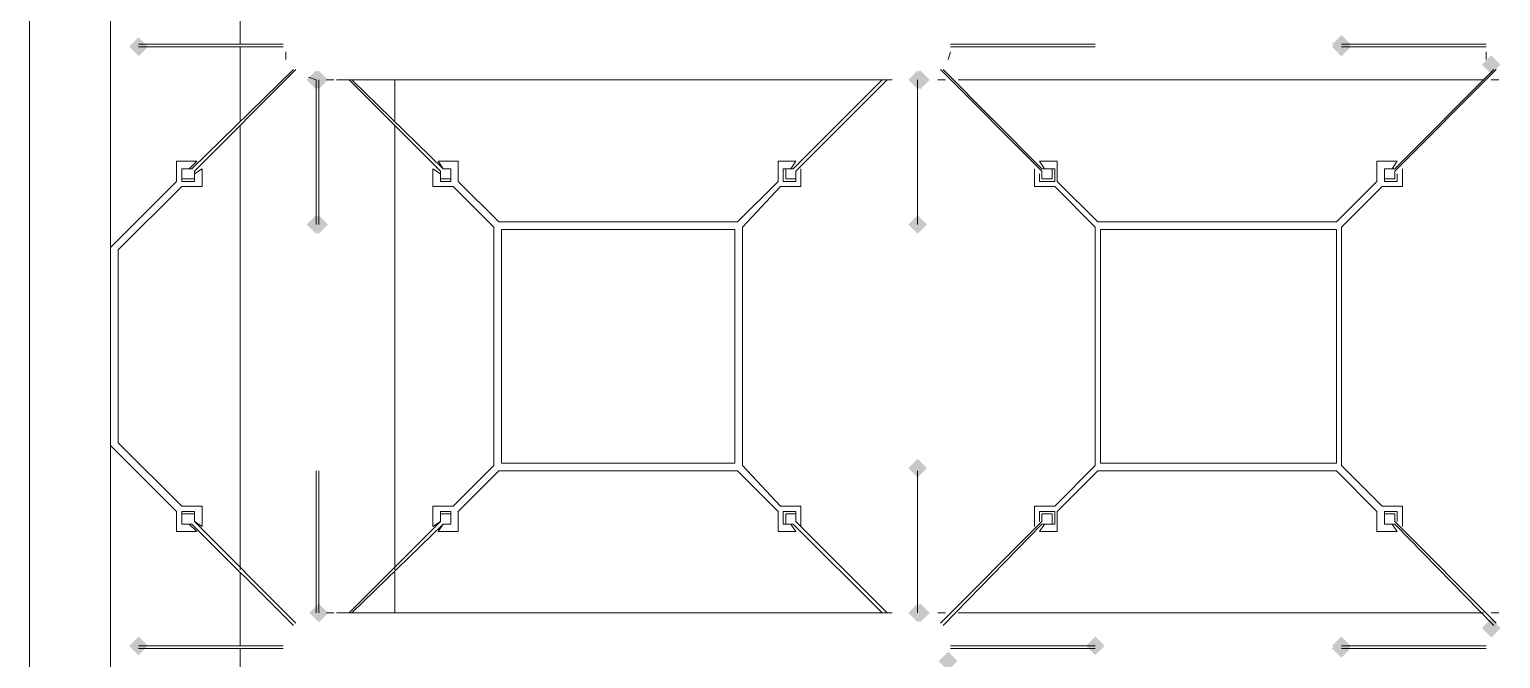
# Model space of a CAD drawing. Header units: millimetres. Extents: x -4415 to 173792, y -78716 to 47289.
# Drawn here: x 45874 to 46496, y -5108 to -4842 of the extents above; entities that cross this region are included whole.
import ezdxf

# ---------------------------------------------------------------- set-up
doc = ezdxf.new("R2010")
doc.units = ezdxf.units.MM

msp = doc.modelspace()

# ---------------------------------------------------------------- hatches: boundary and pattern name
h = msp.add_hatch(color=0)
h.dxf.hatch_style = 2
h.paths.add_polyline_path([(45919.98, -4853.04), (45916.01, -4849.07), (45919.98, -4845.1), (45923.95, -4849.07)])
h = msp.add_hatch(color=0)
h.dxf.hatch_style = 2
h.paths.add_polyline_path([(45919.98, -4853.04), (45916.01, -4849.07), (45919.98, -4845.1), (45923.95, -4849.07)])
h = msp.add_hatch(color=0)
h.dxf.hatch_style = 2
h.paths.add_polyline_path([(45919.98, -4853.04), (45916.01, -4849.07), (45919.98, -4845.1), (45923.95, -4849.07)])
h = msp.add_hatch(color=0)
h.dxf.hatch_style = 2
h.paths.add_polyline_path([(46428.82, -4851.97), (46424.84, -4847.99), (46428.82, -4844.02), (46432.79, -4847.99)])
h = msp.add_hatch(color=0)
h.dxf.hatch_style = 2
h.paths.add_polyline_path([(46428.82, -4853.04), (46424.84, -4849.07), (46428.82, -4845.1), (46432.79, -4849.07)])
h = msp.add_hatch(color=0)
h.dxf.hatch_style = 2
h.paths.add_polyline_path([(46428.82, -4853.04), (46424.84, -4849.07), (46428.82, -4845.1), (46432.79, -4849.07)])
h = msp.add_hatch(color=0)
h.dxf.hatch_style = 2
h.paths.add_polyline_path([(46492.15, -4860.55), (46488.18, -4856.58), (46492.15, -4852.61), (46496.12, -4856.58)])
h = msp.add_hatch(color=0)
h.dxf.hatch_style = 2
h.paths.add_polyline_path([(45995.12, -4866.99), (45991.15, -4863.02), (45995.12, -4859.05), (45999.09, -4863.02)])
h = msp.add_hatch(color=0)
h.dxf.hatch_style = 2
h.paths.add_polyline_path([(45996.2, -4866.99), (45992.22, -4863.02), (45996.2, -4859.05), (46000.17, -4863.02)])
h = msp.add_hatch(color=0)
h.dxf.hatch_style = 2
h.paths.add_polyline_path([(46249.54, -4866.99), (46245.57, -4863.02), (46249.54, -4859.05), (46253.51, -4863.02)])
h = msp.add_hatch(color=0)
h.dxf.hatch_style = 2
h.paths.add_polyline_path([(46250.62, -4866.99), (46246.64, -4863.02), (46250.62, -4859.05), (46254.59, -4863.02)])
h = msp.add_hatch(color=0)
h.dxf.hatch_style = 2
h.paths.add_polyline_path([(45995.12, -4928.18), (45991.15, -4924.21), (45995.12, -4920.24), (45999.09, -4924.21)])
h = msp.add_hatch(color=0)
h.dxf.hatch_style = 2
h.paths.add_polyline_path([(45996.2, -4928.18), (45992.22, -4924.21), (45996.2, -4920.24), (46000.17, -4924.21)])
h = msp.add_hatch(color=0)
h.dxf.hatch_style = 2
h.paths.add_polyline_path([(46249.54, -4928.18), (46245.57, -4924.21), (46249.54, -4920.24), (46253.51, -4924.21)])
h = msp.add_hatch(color=0)
h.dxf.hatch_style = 2
h.paths.add_polyline_path([(46249.54, -4928.18), (46245.57, -4924.21), (46249.54, -4920.24), (46253.51, -4924.21)])
h = msp.add_hatch(color=0)
h.dxf.hatch_style = 2
h.paths.add_polyline_path([(46249.54, -4928.18), (46245.57, -4924.21), (46249.54, -4920.24), (46253.51, -4924.21)])
h = msp.add_hatch(color=0)
h.dxf.hatch_style = 2
h.paths.add_polyline_path([(46249.54, -5031.24), (46245.57, -5027.27), (46249.54, -5023.3), (46253.51, -5027.27)])
h = msp.add_hatch(color=0)
h.dxf.hatch_style = 2
h.paths.add_polyline_path([(45996.2, -5092.43), (45992.22, -5088.46), (45996.2, -5084.49), (46000.17, -5088.46)])
h = msp.add_hatch(color=0)
h.dxf.hatch_style = 2
h.paths.add_polyline_path([(46249.54, -5092.43), (46245.57, -5088.46), (46249.54, -5084.49), (46253.51, -5088.46)])
h = msp.add_hatch(color=0)
h.dxf.hatch_style = 2
h.paths.add_polyline_path([(46250.62, -5092.43), (46246.64, -5088.46), (46250.62, -5084.49), (46254.59, -5088.46)])
h = msp.add_hatch(color=0)
h.dxf.hatch_style = 2
h.paths.add_polyline_path([(46492.15, -5098.87), (46488.18, -5094.9), (46492.15, -5090.93), (46496.12, -5094.9)])
h = msp.add_hatch(color=0)
h.dxf.hatch_style = 2
h.paths.add_polyline_path([(45919.98, -5106.38), (45916.01, -5102.41), (45919.98, -5098.44), (45923.95, -5102.41)])
h = msp.add_hatch(color=0)
h.dxf.hatch_style = 2
h.paths.add_polyline_path([(45919.98, -5106.38), (45916.01, -5102.41), (45919.98, -5098.44), (45923.95, -5102.41)])
h = msp.add_hatch(color=0)
h.dxf.hatch_style = 2
h.paths.add_polyline_path([(45919.98, -5106.38), (45916.01, -5102.41), (45919.98, -5098.44), (45923.95, -5102.41)])
h = msp.add_hatch(color=0)
h.dxf.hatch_style = 2
h.paths.add_polyline_path([(46324.69, -5106.38), (46320.71, -5102.41), (46324.69, -5098.44), (46328.66, -5102.41)])
h = msp.add_hatch(color=0)
h.dxf.hatch_style = 2
h.paths.add_polyline_path([(46428.82, -5106.38), (46424.84, -5102.41), (46428.82, -5098.44), (46432.79, -5102.41)])
h = msp.add_hatch(color=0)
h.dxf.hatch_style = 2
h.paths.add_polyline_path([(46428.82, -5106.38), (46424.84, -5102.41), (46428.82, -5098.44), (46432.79, -5102.41)])
h = msp.add_hatch(color=0)
h.dxf.hatch_style = 2
h.paths.add_polyline_path([(46428.82, -5107.46), (46424.84, -5103.49), (46428.82, -5099.51), (46432.79, -5103.49)])
h = msp.add_hatch(color=0)
h.dxf.hatch_style = 2
h.paths.add_polyline_path([(46262.42, -5112.83), (46258.45, -5108.85), (46262.42, -5104.88), (46266.4, -5108.85)])

# ---------------------------------------------------------------- linework, layer by layer
at = {"color": 0, "lineweight": 0}
for points in [[(45873.82, -5479.21), (45873.82, -3964.51)], [(45908.17, -5479.21), (45908.17, -3964.51)], [(45962.92, -4847.99), (45962.92, -4816.86)], [(45919.98, -4847.99), (45981.17, -4847.99)], [(45981.17, -4849.07), (45919.98, -4849.07)], [(45962.92, -4880.2), (45962.92, -4849.07)], [(45982.24, -4854.43), (45982.24, -4851.21)], [(46262.42, -4854.43), (46263.5, -4851.21)], [(46263.5, -4847.99), (46324.69, -4847.99)], [(46324.69, -4849.07), (46263.5, -4849.07)], [(46428.82, -4847.99), (46490, -4847.99)], [(46490, -4849.07), (46428.82, -4849.07)], [(46490, -4854.43), (46490, -4851.21)], [(45942.52, -4900.6), (45985.46, -4858.73)], [(45986.53, -4858.73), (45943.59, -4901.67)], [(46302.14, -4901.67), (46259.2, -4858.73)], [(46260.28, -4858.73), (46302.14, -4900.6)], [(46451.36, -4900.6), (46493.23, -4858.73)], [(46494.3, -4858.73), (46451.36, -4901.67)], [(45995.12, -4863.02), (45991.9, -4861.95)], [(45995.12, -4924.21), (45995.12, -4863.02)], [(45996.2, -4863.02), (45996.2, -4924.21)], [(46002.64, -4863.02), (45999.42, -4863.02)], [(46006.93, -4863.02), (46003.71, -4863.02)], [(46010.15, -4863.02), (46006.93, -4863.02)], [(46047.72, -4901.67), (46009.08, -4863.02)], [(46013.37, -4863.02), (46010.15, -4863.02)], [(46010.15, -4863.02), (46048.8, -4900.6)], [(46016.59, -4863.02), (46013.37, -4863.02)], [(46020.89, -4863.02), (46016.59, -4863.02)], [(46024.11, -4863.02), (46020.89, -4863.02)], [(46029.47, -4863.02), (46024.11, -4863.02)], [(46028.4, -4863.02), (46028.4, -4880.2)], [(46033.77, -4863.02), (46029.47, -4863.02)], [(46039.14, -4863.02), (46033.77, -4863.02)], [(46044.5, -4863.02), (46039.14, -4863.02)], [(46049.87, -4863.02), (46044.5, -4863.02)], [(46055.24, -4863.02), (46049.87, -4863.02)], [(46061.68, -4863.02), (46055.24, -4863.02)], [(46067.05, -4863.02), (46061.68, -4863.02)], [(46073.49, -4863.02), (46067.05, -4863.02)], [(46079.93, -4863.02), (46073.49, -4863.02)], [(46086.37, -4863.02), (46079.93, -4863.02)], [(46092.81, -4863.02), (46086.37, -4863.02)], [(46099.25, -4863.02), (46092.81, -4863.02)], [(46105.69, -4863.02), (46099.25, -4863.02)], [(46113.21, -4863.02), (46105.69, -4863.02)], [(46118.57, -4863.02), (46113.21, -4863.02)], [(46126.09, -4863.02), (46118.57, -4863.02)], [(46132.53, -4863.02), (46126.09, -4863.02)], [(46138.97, -4863.02), (46132.53, -4863.02)], [(46146.49, -4863.02), (46138.97, -4863.02)], [(46152.93, -4863.02), (46146.49, -4863.02)], [(46159.37, -4863.02), (46152.93, -4863.02)], [(46165.81, -4863.02), (46159.37, -4863.02)], [(46172.25, -4863.02), (46165.81, -4863.02)], [(46177.62, -4863.02), (46172.25, -4863.02)], [(46184.06, -4863.02), (46177.62, -4863.02)], [(46190.5, -4863.02), (46184.06, -4863.02)], [(46195.87, -4863.02), (46190.5, -4863.02)], [(46201.23, -4863.02), (46195.87, -4863.02)], [(46196.94, -4900.6), (46234.51, -4863.02)], [(46236.66, -4863.02), (46198.01, -4901.67)], [(46205.53, -4863.02), (46201.23, -4863.02)], [(46210.9, -4863.02), (46205.53, -4863.02)], [(46216.26, -4863.02), (46210.9, -4863.02)], [(46220.56, -4863.02), (46216.26, -4863.02)], [(46224.85, -4863.02), (46220.56, -4863.02)], [(46228.07, -4863.02), (46224.85, -4863.02)], [(46232.37, -4863.02), (46228.07, -4863.02)], [(46235.59, -4863.02), (46232.37, -4863.02)], [(46238.81, -4863.02), (46235.59, -4863.02)], [(46249.54, -4924.21), (46249.54, -4863.02)], [(46249.54, -4863.02), (46249.54, -4924.21)], [(46261.35, -4863.02), (46258.13, -4863.02)], [(46271.01, -4863.02), (46266.72, -4863.02)], [(46274.23, -4863.02), (46271.01, -4863.02)], [(46279.6, -4863.02), (46274.23, -4863.02)], [(46283.89, -4863.02), (46279.6, -4863.02)], [(46288.19, -4863.02), (46283.89, -4863.02)], [(46293.55, -4863.02), (46288.19, -4863.02)], [(46297.85, -4863.02), (46293.55, -4863.02)], [(46304.29, -4863.02), (46297.85, -4863.02)], [(46309.66, -4863.02), (46304.29, -4863.02)], [(46315.02, -4863.02), (46309.66, -4863.02)], [(46321.47, -4863.02), (46315.02, -4863.02)], [(46326.83, -4863.02), (46321.47, -4863.02)], [(46333.27, -4863.02), (46326.83, -4863.02)], [(46339.72, -4863.02), (46333.27, -4863.02)], [(46346.16, -4863.02), (46339.72, -4863.02)], [(46353.67, -4863.02), (46346.16, -4863.02)], [(46360.11, -4863.02), (46353.67, -4863.02)], [(46366.55, -4863.02), (46360.11, -4863.02)], [(46372.99, -4863.02), (46366.55, -4863.02)], [(46380.51, -4863.02), (46372.99, -4863.02)], [(46386.95, -4863.02), (46380.51, -4863.02)], [(46393.39, -4863.02), (46386.95, -4863.02)], [(46399.83, -4863.02), (46393.39, -4863.02)], [(46406.27, -4863.02), (46399.83, -4863.02)], [(46413.79, -4863.02), (46406.27, -4863.02)], [(46420.23, -4863.02), (46413.79, -4863.02)], [(46426.67, -4863.02), (46420.23, -4863.02)], [(46432.04, -4863.02), (46426.67, -4863.02)], [(46438.48, -4863.02), (46432.04, -4863.02)], [(46443.84, -4863.02), (46438.48, -4863.02)], [(46450.29, -4863.02), (46443.84, -4863.02)], [(46454.58, -4863.02), (46450.29, -4863.02)], [(46461.02, -4863.02), (46454.58, -4863.02)], [(46465.31, -4863.02), (46461.02, -4863.02)], [(46470.68, -4863.02), (46465.31, -4863.02)], [(46474.98, -4863.02), (46470.68, -4863.02)], [(46478.2, -4863.02), (46474.98, -4863.02)], [(46482.49, -4863.02), (46478.2, -4863.02)], [(46485.71, -4863.02), (46482.49, -4863.02)], [(46488.93, -4863.02), (46485.71, -4863.02)], [(46495.37, -4863.02), (46492.15, -4863.02)], [(45962.92, -5070.21), (45962.92, -4882.35)], [(46028.4, -4882.35), (46028.4, -5070.21)], [(45944.67, -4897.37), (45936.08, -4897.37)], [(45936.08, -4897.37), (45936.08, -4905.96)], [(45941.45, -4900.6), (45944.67, -4897.37)], [(46046.65, -4897.37), (46055.24, -4897.37)], [(46048.8, -4900.6), (46046.65, -4897.37)], [(46055.24, -4897.37), (46055.24, -4905.96)], [(46190.5, -4897.37), (46198.01, -4897.37)], [(46190.5, -4905.96), (46190.5, -4897.37)], [(46198.01, -4897.37), (46195.87, -4900.6)], [(46301.07, -4897.37), (46308.58, -4897.37)], [(46303.22, -4900.6), (46301.07, -4897.37)], [(46308.58, -4897.37), (46308.58, -4905.96)], [(46443.84, -4897.37), (46452.43, -4897.37)], [(46443.84, -4905.96), (46443.84, -4897.37)], [(46452.43, -4897.37), (46450.29, -4900.6)], [(45938.23, -4905.96), (45938.23, -4900.6)], [(45938.23, -4900.6), (45941.45, -4900.6)], [(45938.23, -4900.6), (45942.52, -4900.6)], [(45938.23, -4904.89), (45938.23, -4900.6)], [(45946.82, -4900.6), (45943.59, -4902.74)], [(45943.59, -4901.67), (45943.59, -4904.89)], [(45943.59, -4902.74), (45943.59, -4905.96)], [(45946.82, -4908.11), (45946.82, -4900.6)], [(46044.5, -4900.6), (46047.72, -4902.74)], [(46044.5, -4908.11), (46044.5, -4900.6)], [(46047.72, -4904.89), (46047.72, -4901.67)], [(46047.72, -4902.74), (46047.72, -4905.96)], [(46052.02, -4900.6), (46048.8, -4900.6)], [(46048.8, -4900.6), (46052.02, -4900.6)], [(46052.02, -4905.96), (46052.02, -4900.6)], [(46052.02, -4900.6), (46052.02, -4904.89)], [(46192.65, -4900.6), (46192.65, -4905.96)], [(46195.87, -4900.6), (46192.65, -4900.6)], [(46193.72, -4900.6), (46196.94, -4900.6)], [(46193.72, -4904.89), (46193.72, -4900.6)], [(46198.01, -4901.67), (46198.01, -4904.89)], [(46198.01, -4905.96), (46198.01, -4902.74)], [(46200.16, -4900.6), (46200.16, -4908.11)], [(46298.92, -4908.11), (46298.92, -4900.6)], [(46301.07, -4902.74), (46301.07, -4905.96)], [(46302.14, -4900.6), (46306.44, -4900.6)], [(46302.14, -4904.89), (46302.14, -4901.67)], [(46307.51, -4900.6), (46303.22, -4900.6)], [(46306.44, -4900.6), (46306.44, -4904.89)], [(46307.51, -4905.96), (46307.51, -4900.6)], [(46447.06, -4900.6), (46447.06, -4905.96)], [(46450.29, -4900.6), (46447.06, -4900.6)], [(46447.06, -4900.6), (46451.36, -4900.6)], [(46447.06, -4904.89), (46447.06, -4900.6)], [(46451.36, -4901.67), (46451.36, -4904.89)], [(46452.43, -4905.96), (46452.43, -4902.74)], [(46454.58, -4900.6), (46454.58, -4908.11)], [(45936.08, -4905.96), (45908.17, -4933.87)], [(45911.39, -4934.95), (45938.23, -4908.11)], [(45943.59, -4904.89), (45938.23, -4904.89)], [(45943.59, -4905.96), (45938.23, -4905.96)], [(45938.23, -4908.11), (45946.82, -4908.11)], [(46053.09, -4908.11), (46044.5, -4908.11)], [(46052.02, -4904.89), (46047.72, -4904.89)], [(46047.72, -4905.96), (46052.02, -4905.96)], [(46070.27, -4925.29), (46053.09, -4908.11)], [(46055.24, -4905.96), (46072.41, -4923.14)], [(46173.32, -4923.14), (46190.5, -4905.96)], [(46191.57, -4908.11), (46175.47, -4925.29)], [(46200.16, -4908.11), (46191.57, -4908.11)], [(46192.65, -4905.96), (46198.01, -4905.96)], [(46198.01, -4904.89), (46193.72, -4904.89)], [(46307.51, -4908.11), (46298.92, -4908.11)], [(46301.07, -4905.96), (46307.51, -4905.96)], [(46306.44, -4904.89), (46302.14, -4904.89)], [(46324.69, -4925.29), (46307.51, -4908.11)], [(46308.58, -4905.96), (46325.76, -4923.14)], [(46426.67, -4923.14), (46443.84, -4905.96)], [(46445.99, -4908.11), (46428.82, -4925.29)], [(46454.58, -4908.11), (46445.99, -4908.11)], [(46451.36, -4904.89), (46447.06, -4904.89)], [(46447.06, -4905.96), (46452.43, -4905.96)], [(46070.27, -5026.19), (46070.27, -4925.29)], [(46072.41, -4923.14), (46173.32, -4923.14)], [(46073.49, -5025.12), (46073.49, -4926.36)], [(46073.49, -4926.36), (46172.25, -4926.36)], [(46172.25, -4926.36), (46172.25, -5025.12)], [(46175.47, -4925.29), (46175.47, -5026.19)], [(46324.69, -5026.19), (46324.69, -4925.29)], [(46325.76, -4923.14), (46426.67, -4923.14)], [(46326.83, -5025.12), (46326.83, -4926.36)], [(46326.83, -4926.36), (46426.67, -4926.36)], [(46426.67, -4926.36), (46426.67, -5025.12)], [(46428.82, -4925.29), (46428.82, -5026.19)], [(45908.17, -4933.87), (45908.17, -5017.61)], [(45911.39, -5016.53), (45911.39, -4934.95)], [(45908.17, -5017.61), (45936.08, -5045.52)], [(45938.23, -5043.37), (45911.39, -5016.53)], [(46053.09, -5043.37), (46070.27, -5026.19)], [(46172.25, -5025.12), (46073.49, -5025.12)], [(46175.47, -5026.19), (46191.57, -5043.37)], [(46307.51, -5043.37), (46324.69, -5026.19)], [(46426.67, -5025.12), (46326.83, -5025.12)], [(46428.82, -5026.19), (46445.99, -5043.37)], [(45995.12, -5088.46), (45995.12, -5028.34)], [(45996.2, -5028.34), (45996.2, -5088.46)], [(46072.41, -5028.34), (46055.24, -5045.52)], [(46173.32, -5028.34), (46072.41, -5028.34)], [(46190.5, -5045.52), (46173.32, -5028.34)], [(46249.54, -5028.34), (46249.54, -5088.46)], [(46249.54, -5088.46), (46249.54, -5028.34)], [(46325.76, -5028.34), (46308.58, -5045.52)], [(46426.67, -5028.34), (46325.76, -5028.34)], [(46443.84, -5045.52), (46426.67, -5028.34)], [(45936.08, -5045.52), (45936.08, -5054.11)], [(45946.82, -5043.37), (45938.23, -5043.37)], [(45938.23, -5050.88), (45938.23, -5045.52)], [(45938.23, -5045.52), (45943.59, -5045.52)], [(45938.23, -5046.59), (45943.59, -5046.59)], [(45938.23, -5050.88), (45938.23, -5046.59)], [(45943.59, -5045.52), (45943.59, -5049.81)], [(45943.59, -5046.59), (45943.59, -5049.81)], [(45946.82, -5051.96), (45946.82, -5043.37)], [(46044.5, -5043.37), (46053.09, -5043.37)], [(46044.5, -5051.96), (46044.5, -5043.37)], [(46047.72, -5045.52), (46047.72, -5049.81)], [(46052.02, -5045.52), (46047.72, -5045.52)], [(46047.72, -5046.59), (46052.02, -5046.59)], [(46047.72, -5049.81), (46047.72, -5046.59)], [(46052.02, -5050.88), (46052.02, -5045.52)], [(46052.02, -5046.59), (46052.02, -5050.88)], [(46055.24, -5045.52), (46055.24, -5054.11)], [(46190.5, -5054.11), (46190.5, -5045.52)], [(46191.57, -5043.37), (46200.16, -5043.37)], [(46192.65, -5045.52), (46192.65, -5050.88)], [(46198.01, -5045.52), (46192.65, -5045.52)], [(46193.72, -5046.59), (46198.01, -5046.59)], [(46193.72, -5050.88), (46193.72, -5046.59)], [(46198.01, -5049.81), (46198.01, -5045.52)], [(46198.01, -5046.59), (46198.01, -5049.81)], [(46200.16, -5043.37), (46200.16, -5051.96)], [(46298.92, -5043.37), (46307.51, -5043.37)], [(46298.92, -5051.96), (46298.92, -5043.37)], [(46301.07, -5045.52), (46301.07, -5049.81)], [(46307.51, -5045.52), (46301.07, -5045.52)], [(46302.14, -5046.59), (46306.44, -5046.59)], [(46302.14, -5049.81), (46302.14, -5046.59)], [(46306.44, -5046.59), (46306.44, -5050.88)], [(46307.51, -5050.88), (46307.51, -5045.52)], [(46308.58, -5045.52), (46308.58, -5054.11)], [(46443.84, -5054.11), (46443.84, -5045.52)], [(46445.99, -5043.37), (46454.58, -5043.37)], [(46447.06, -5045.52), (46447.06, -5050.88)], [(46452.43, -5045.52), (46447.06, -5045.52)], [(46447.06, -5046.59), (46451.36, -5046.59)], [(46447.06, -5050.88), (46447.06, -5046.59)], [(46451.36, -5046.59), (46451.36, -5049.81)], [(46452.43, -5049.81), (46452.43, -5045.52)], [(46454.58, -5043.37), (46454.58, -5051.96)], [(45941.45, -5050.88), (45938.23, -5050.88)], [(45942.52, -5050.88), (45938.23, -5050.88)], [(45944.67, -5054.11), (45941.45, -5050.88)], [(45985.46, -5093.82), (45942.52, -5050.88)], [(45943.59, -5049.81), (45946.82, -5051.96)], [(45943.59, -5049.81), (45986.53, -5092.75)], [(46009.08, -5088.46), (46047.72, -5049.81)], [(46048.8, -5050.88), (46010.15, -5088.46)], [(46047.72, -5049.81), (46044.5, -5051.96)], [(46046.65, -5054.11), (46048.8, -5050.88)], [(46048.8, -5050.88), (46052.02, -5050.88)], [(46052.02, -5050.88), (46048.8, -5050.88)], [(46192.65, -5050.88), (46195.87, -5050.88)], [(46196.94, -5050.88), (46193.72, -5050.88)], [(46195.87, -5050.88), (46198.01, -5054.11)], [(46234.51, -5088.46), (46196.94, -5050.88)], [(46198.01, -5049.81), (46236.66, -5088.46)], [(46259.2, -5092.75), (46302.14, -5049.81)], [(46302.14, -5050.88), (46260.28, -5093.82)], [(46301.07, -5054.11), (46303.22, -5050.88)], [(46306.44, -5050.88), (46302.14, -5050.88)], [(46303.22, -5050.88), (46307.51, -5050.88)], [(46447.06, -5050.88), (46450.29, -5050.88)], [(46451.36, -5050.88), (46447.06, -5050.88)], [(46450.29, -5050.88), (46452.43, -5054.11)], [(46451.36, -5049.81), (46494.3, -5092.75)], [(46493.23, -5093.82), (46451.36, -5050.88)], [(45936.08, -5054.11), (45944.67, -5054.11)], [(46055.24, -5054.11), (46046.65, -5054.11)], [(46198.01, -5054.11), (46190.5, -5054.11)], [(46308.58, -5054.11), (46301.07, -5054.11)], [(46452.43, -5054.11), (46443.84, -5054.11)], [(45962.92, -5102.41), (45962.92, -5071.28)], [(46028.4, -5071.28), (46028.4, -5088.46)], [(45999.42, -5088.46), (46002.64, -5088.46)], [(46003.71, -5088.46), (46006.93, -5088.46)], [(46006.93, -5088.46), (46010.15, -5088.46)], [(46010.15, -5088.46), (46013.37, -5088.46)], [(46013.37, -5088.46), (46016.59, -5088.46)], [(46016.59, -5088.46), (46020.89, -5088.46)], [(46020.89, -5088.46), (46024.11, -5088.46)], [(46024.11, -5088.46), (46029.47, -5088.46)], [(46029.47, -5088.46), (46033.77, -5088.46)], [(46033.77, -5088.46), (46039.14, -5088.46)], [(46039.14, -5088.46), (46044.5, -5088.46)], [(46044.5, -5088.46), (46049.87, -5088.46)], [(46049.87, -5088.46), (46055.24, -5088.46)], [(46055.24, -5088.46), (46061.68, -5088.46)], [(46061.68, -5088.46), (46067.05, -5088.46)], [(46067.05, -5088.46), (46073.49, -5088.46)], [(46073.49, -5088.46), (46079.93, -5088.46)], [(46079.93, -5088.46), (46086.37, -5088.46)], [(46086.37, -5088.46), (46092.81, -5088.46)], [(46092.81, -5088.46), (46099.25, -5088.46)], [(46099.25, -5088.46), (46105.69, -5088.46)], [(46105.69, -5088.46), (46113.21, -5088.46)], [(46113.21, -5088.46), (46118.57, -5088.46)], [(46118.57, -5088.46), (46126.09, -5088.46)], [(46126.09, -5088.46), (46132.53, -5088.46)], [(46132.53, -5088.46), (46138.97, -5088.46)], [(46138.97, -5088.46), (46146.49, -5088.46)], [(46146.49, -5088.46), (46152.93, -5088.46)], [(46152.93, -5088.46), (46159.37, -5088.46)], [(46159.37, -5088.46), (46165.81, -5088.46)], [(46165.81, -5088.46), (46172.25, -5088.46)], [(46172.25, -5088.46), (46177.62, -5088.46)], [(46177.62, -5088.46), (46184.06, -5088.46)], [(46184.06, -5088.46), (46190.5, -5088.46)], [(46190.5, -5088.46), (46195.87, -5088.46)], [(46195.87, -5088.46), (46201.23, -5088.46)], [(46201.23, -5088.46), (46205.53, -5088.46)], [(46205.53, -5088.46), (46210.9, -5088.46)], [(46210.9, -5088.46), (46216.26, -5088.46)], [(46216.26, -5088.46), (46220.56, -5088.46)], [(46220.56, -5088.46), (46224.85, -5088.46)], [(46224.85, -5088.46), (46228.07, -5088.46)], [(46228.07, -5088.46), (46232.37, -5088.46)], [(46232.37, -5088.46), (46235.59, -5088.46)], [(46235.59, -5088.46), (46238.81, -5088.46)], [(46258.13, -5088.46), (46261.35, -5088.46)], [(46266.72, -5088.46), (46271.01, -5088.46)], [(46271.01, -5088.46), (46274.23, -5088.46)], [(46274.23, -5088.46), (46279.6, -5088.46)], [(46279.6, -5088.46), (46283.89, -5088.46)], [(46283.89, -5088.46), (46288.19, -5088.46)], [(46288.19, -5088.46), (46293.55, -5088.46)], [(46293.55, -5088.46), (46297.85, -5088.46)], [(46297.85, -5088.46), (46304.29, -5088.46)], [(46304.29, -5088.46), (46309.66, -5088.46)], [(46309.66, -5088.46), (46315.02, -5088.46)], [(46315.02, -5088.46), (46321.47, -5088.46)], [(46321.47, -5088.46), (46326.83, -5088.46)], [(46326.83, -5088.46), (46333.27, -5088.46)], [(46333.27, -5088.46), (46339.72, -5088.46)], [(46339.72, -5088.46), (46346.16, -5088.46)], [(46346.16, -5088.46), (46353.67, -5088.46)], [(46353.67, -5088.46), (46360.11, -5088.46)], [(46360.11, -5088.46), (46366.55, -5088.46)], [(46366.55, -5088.46), (46372.99, -5088.46)], [(46372.99, -5088.46), (46380.51, -5088.46)], [(46380.51, -5088.46), (46386.95, -5088.46)], [(46386.95, -5088.46), (46393.39, -5088.46)], [(46393.39, -5088.46), (46399.83, -5088.46)], [(46399.83, -5088.46), (46406.27, -5088.46)], [(46406.27, -5088.46), (46413.79, -5088.46)], [(46413.79, -5088.46), (46420.23, -5088.46)], [(46420.23, -5088.46), (46426.67, -5088.46)], [(46426.67, -5088.46), (46432.04, -5088.46)], [(46432.04, -5088.46), (46438.48, -5088.46)], [(46438.48, -5088.46), (46443.84, -5088.46)], [(46443.84, -5088.46), (46450.29, -5088.46)], [(46450.29, -5088.46), (46454.58, -5088.46)], [(46454.58, -5088.46), (46461.02, -5088.46)], [(46461.02, -5088.46), (46465.31, -5088.46)], [(46465.31, -5088.46), (46470.68, -5088.46)], [(46470.68, -5088.46), (46474.98, -5088.46)], [(46474.98, -5088.46), (46478.2, -5088.46)], [(46478.2, -5088.46), (46482.49, -5088.46)], [(46482.49, -5088.46), (46485.71, -5088.46)], [(46485.71, -5088.46), (46488.93, -5088.46)], [(46492.15, -5088.46), (46495.37, -5088.46)], [(45919.98, -5102.41), (45981.17, -5102.41)], [(46263.5, -5102.41), (46324.69, -5102.41)], [(46428.82, -5102.41), (46490, -5102.41)], [(45981.17, -5103.49), (45919.98, -5103.49)], [(45962.92, -5134.62), (45962.92, -5103.49)], [(46324.69, -5103.49), (46263.5, -5103.49)], [(46490, -5103.49), (46428.82, -5103.49)]]:
    msp.add_lwpolyline(points, dxfattribs=at)

doc.saveas('drawing.dxf')
